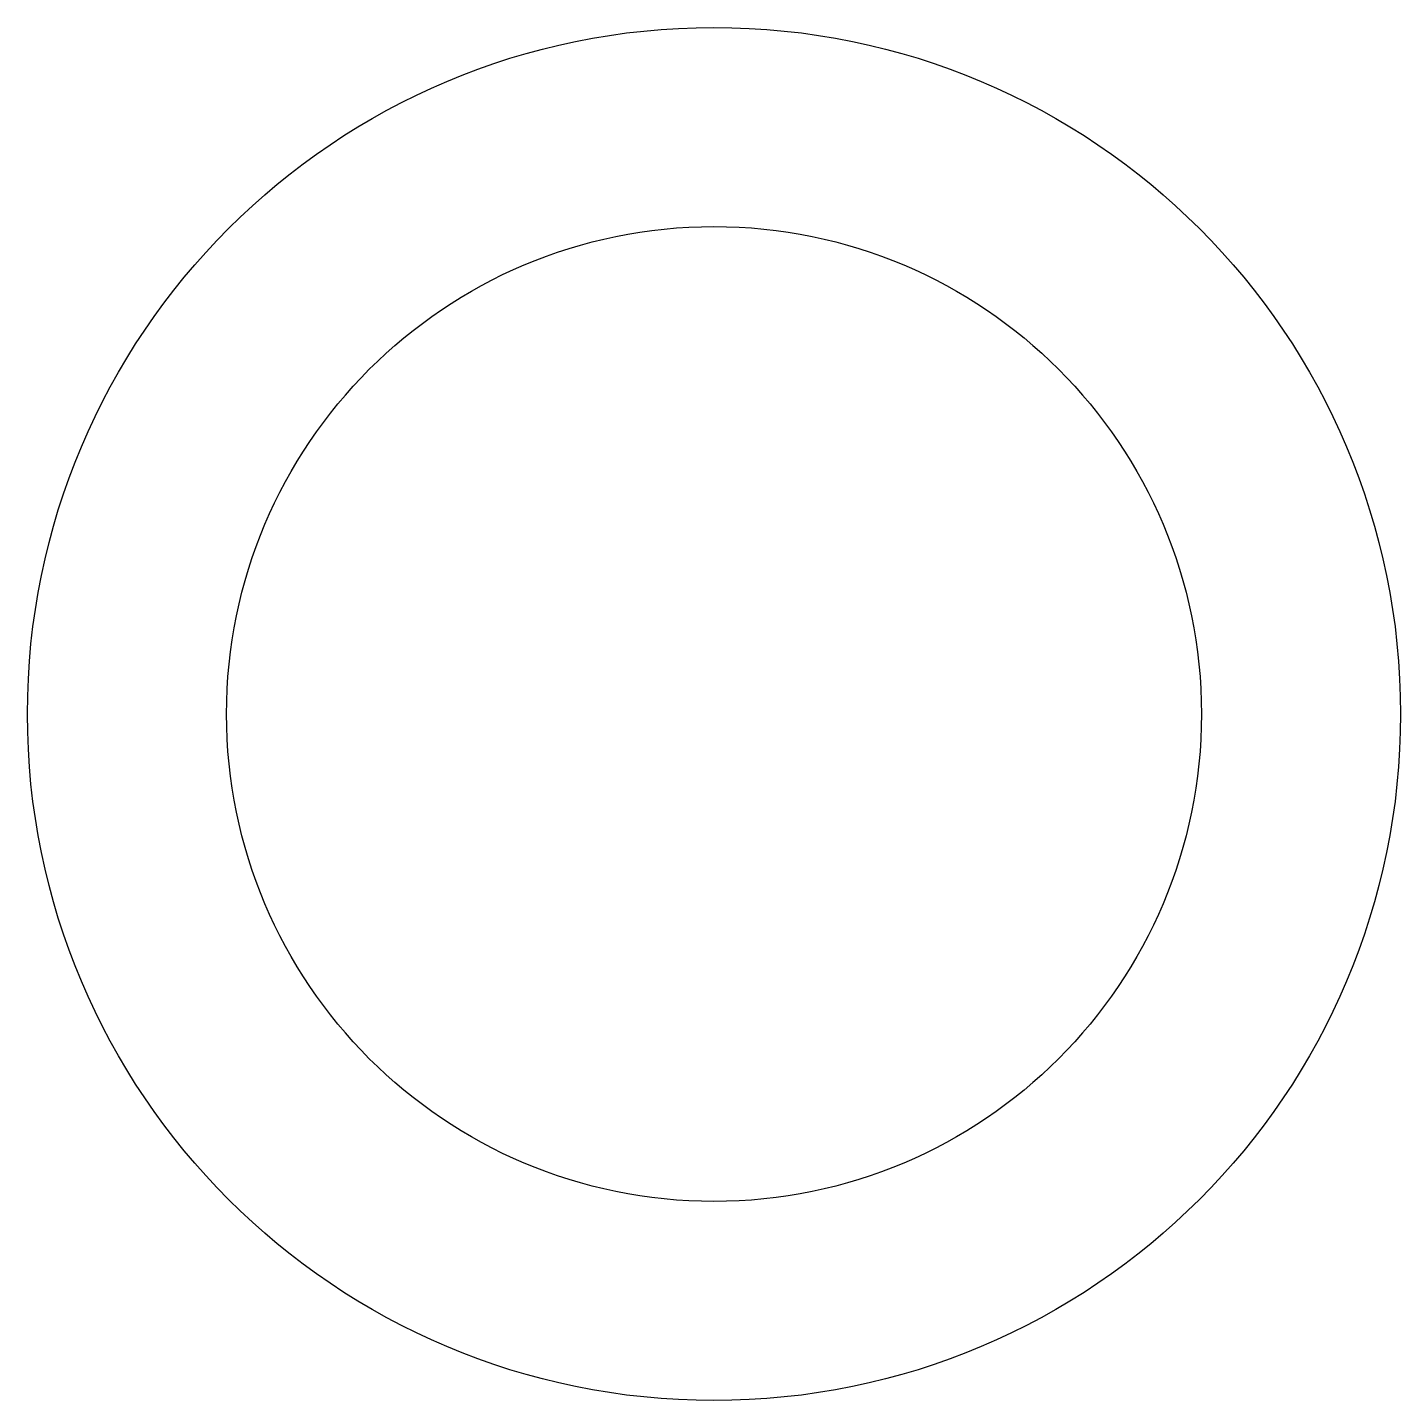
# Model space of a CAD drawing. Extents: x -25.5 to 24.5, y -18.9 to 31.1.
import ezdxf

# ---------------------------------------------------------------- set-up
doc = ezdxf.new("R2010")
doc.units = 0
doc.layers.get('0').update_dxf_attribs({"linetype": 'CONTINUOUS'})

msp = doc.modelspace()

# ---------------------------------------------------------------- linework, layer by layer
for radius in [25, 17.75]:
    msp.add_circle((-0.505, 6.068), radius)

doc.saveas('drawing.dxf')
